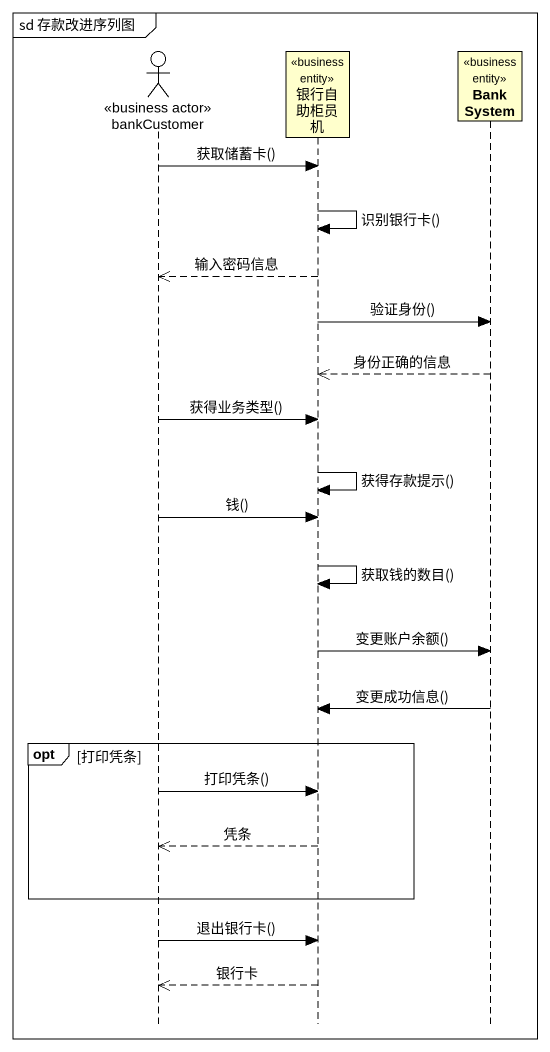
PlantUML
@startuml
mainframe sd 存款改进序列图
hide footbox
actor bankCustomer <<business actor>>
participant 银行自助柜员机 <<business entity>>
participant BankSystem <<business entity>>

bankCustomer -> 银行自助柜员机 : 获取储蓄卡()
银行自助柜员机 -> 银行自助柜员机 : 识别银行卡()
银行自助柜员机 -->> bankCustomer : 输入密码信息
银行自助柜员机 -> BankSystem : 验证身份()
BankSystem -->> 银行自助柜员机 : 身份正确的信息
bankCustomer -> 银行自助柜员机 : 获得业务类型()
银行自助柜员机 -> 银行自助柜员机 : 获得存款提示()
bankCustomer -> 银行自助柜员机 : 钱()
银行自助柜员机 -> 银行自助柜员机 : 获取钱的数目()
银行自助柜员机 -> BankSystem : 变更账户余额()
BankSystem -> 银行自助柜员机 : 变更成功信息()
opt 打印凭条
  bankCustomer -> 银行自助柜员机 : 打印凭条()
  银行自助柜员机 -->> bankCustomer : 凭条
end
bankCustomer -> 银行自助柜员机 : 退出银行卡()
银行自助柜员机 -->> bankCustomer : 银行卡
@enduml
